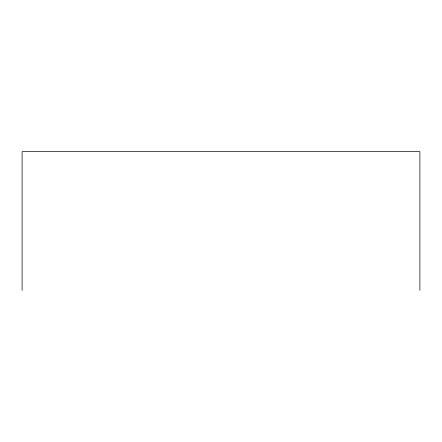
<?xml version="1.0" encoding="UTF-8"?>
<svg xmlns="http://www.w3.org/2000/svg" width="442" height="442" viewBox="0 0 442 442"><rect width="100%" height="100%" fill="white"/><g stroke="black" fill="none" stroke-linecap="round" stroke-linejoin="round"><path stroke-width="0.66" d="M419.9 290.35L419.9 151.65L22.1 151.65L22.1 290.35"/></g></svg>
